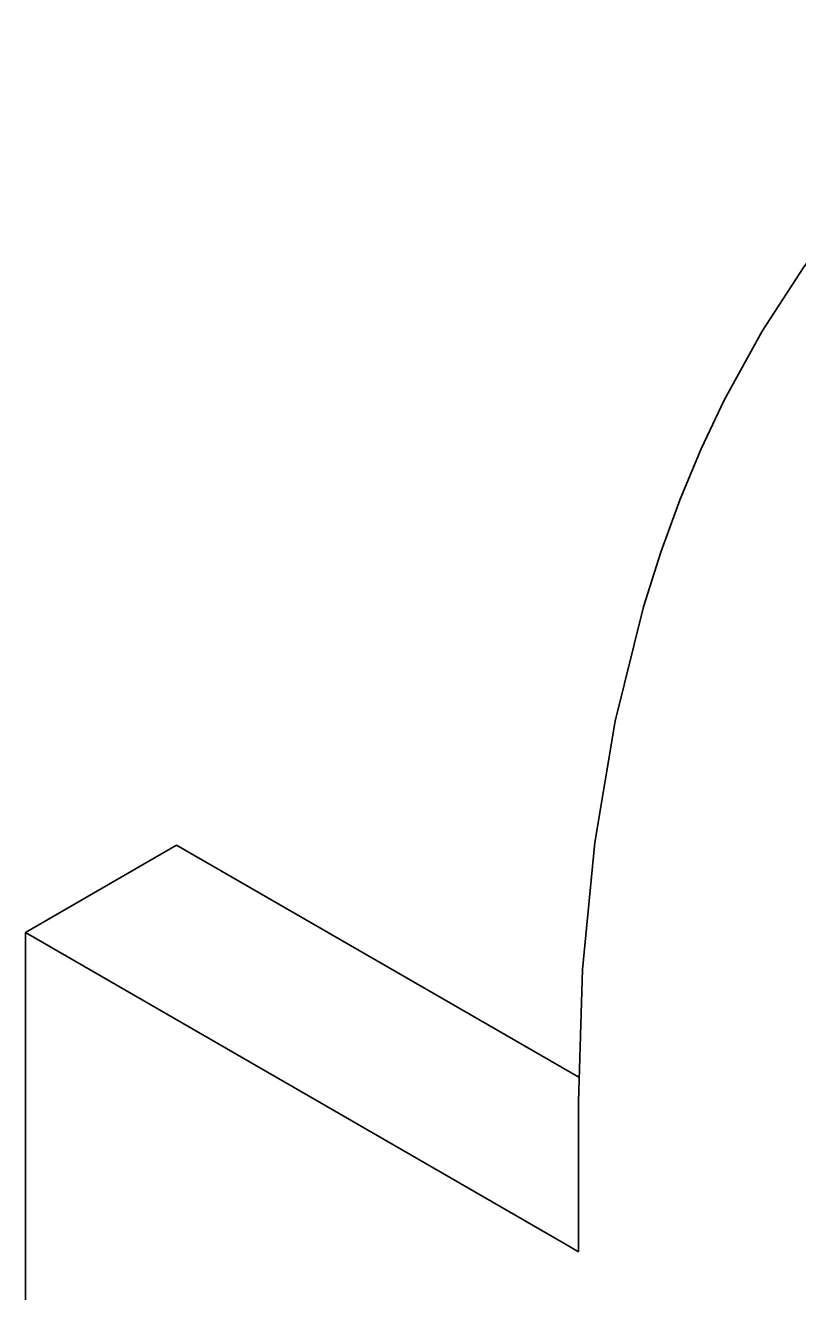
# Model space of a CAD drawing. Extents: x 155 to 1176, y 87 to 946.
# Drawn here: x 717.56 to 730.21, y 849.59 to 870.33 of the extents above; entities that cross this region are included whole.
import ezdxf

# ---------------------------------------------------------------- set-up
doc = ezdxf.new("R2010")
doc.units = 0

msp = doc.modelspace()

# ---------------------------------------------------------------- linework, layer by layer
at = {"color": 7, "lineweight": 35, "ltscale": 0.071443}
msp.add_line((720.035, 856.917), (717.561, 855.488), dxfattribs=at)
at = {"color": 7, "lineweight": 35, "ltscale": 0.189903}
msp.add_line((720.035, 856.917), (726.614, 853.119), dxfattribs=at)
at = {"color": 7, "lineweight": 35, "ltscale": 0.244949}
msp.add_line((717.561, 855.488), (717.561, 845.69), dxfattribs=at)
at = {"color": 7, "lineweight": 35, "ltscale": 0.224539}
msp.add_line((717.561, 855.488), (725.339, 850.997), dxfattribs=at)
at = {"color": 7, "lineweight": 35, "ltscale": 0.061237}
msp.add_line((726.612, 852.712), (726.612, 850.262), dxfattribs=at)
at = {"color": 7, "lineweight": 35, "ltscale": 0.030619}
msp.add_line((725.339, 850.997), (726.4, 850.385), dxfattribs=at)
at = {"color": 7, "lineweight": 35, "ltscale": 0.006122}
msp.add_line((726.612, 850.262), (726.4, 850.385), dxfattribs=at)
at = {"color": 7, "lineweight": 35}
msp.add_lwpolyline([(726.612, 852.712), (726.678, 854.88), (726.878, 856.961), (727.21, 858.942), (727.676, 860.815), (727.959, 861.712), (728.275, 862.578), (728.618, 863.403), (728.993, 864.196), (729.615, 865.328), (730.305, 866.382), (731.06, 867.354), (731.879, 868.242), (732.731, 869.022), (733.639, 869.719), (734.599, 870.331)], dxfattribs=at)

doc.saveas('drawing.dxf')
